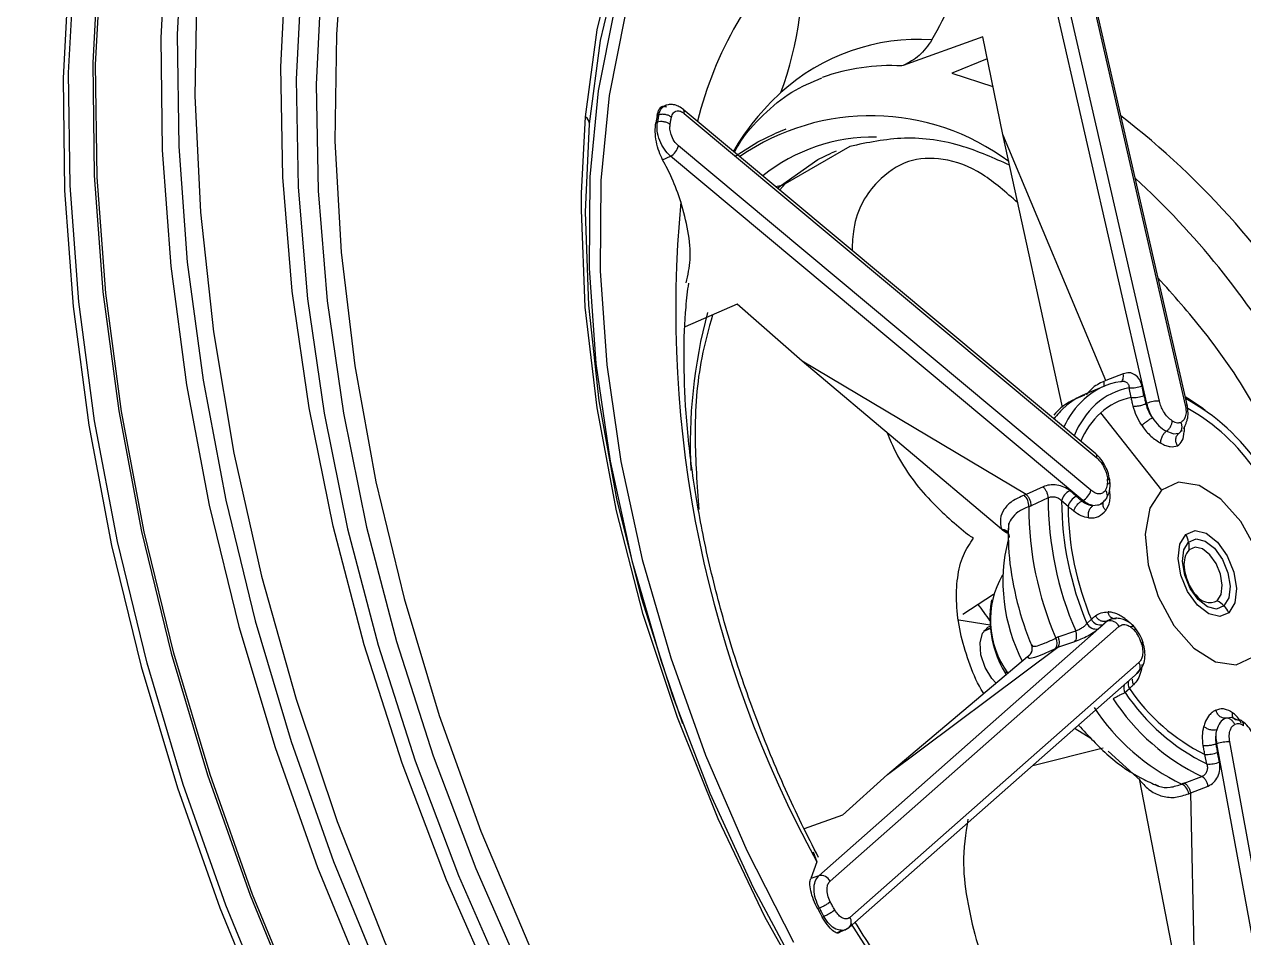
# Model space of a CAD drawing. Extents: x 0 to 84, y -21 to 126.
# Drawn here: x 15.641 to 17.156, y 49.336 to 50.47 of the extents above; entities that cross this region are included whole.
import ezdxf

# ---------------------------------------------------------------- set-up
doc = ezdxf.new("R2010")
doc.units = 0
doc.header["$MEASUREMENT"] = 0
doc.layers.add('1', color=4, linetype='Continuous')

# ---------------------------------------------------------------- blocks, each defined once
blk = doc.blocks.new('PRODIGY')
at = {"layer": '1', "color": 3, "linetype": 'Continuous', "lineweight": 25}
for p, q in [((17.0355, 49.9994), (16.8664, 50.7373)), ((17.0512, 50.0022), (16.8821, 50.74)), ((16.9141, 50.7352), (17.0832, 49.9974)), ((17.0858, 49.9961), (16.9167, 50.7339)), ((16.8316, 50.4548), (16.7328, 50.4192)), ((16.8565, 50.3335), (16.8316, 50.4548)), ((16.8373, 50.4273), (16.7947, 50.4101)), ((16.7328, 50.4192), (16.7312, 50.4186)), ((16.7947, 50.4101), (16.7932, 50.4095)), ((16.7932, 50.4095), (16.8443, 50.3931)), ((16.972, 49.9369), (16.4598, 50.3646)), ((16.3333, 50.2604), (16.3382, 50.3553)), ((16.4264, 50.3524), (16.4256, 50.3479)), ((16.4276, 50.3486), (16.4256, 50.3479)), ((16.4272, 50.357), (16.4264, 50.3524)), ((16.4272, 50.357), (16.4292, 50.3577)), ((16.461, 50.3594), (16.9732, 49.9317)), ((16.5873, 50.3401), (16.5729, 50.3342)), ((16.9844, 50.0277), (16.8565, 50.3335)), ((16.9308, 49.9949), (16.8565, 50.3335)), ((16.966, 49.8915), (16.4538, 50.3192)), ((16.6665, 50.3186), (16.5861, 50.2722)), ((16.4341, 50.302), (16.4438, 50.3064)), ((16.956, 49.8787), (16.4438, 50.3064)), ((16.6496, 50.3126), (16.6436, 50.3101)), ((16.5769, 50.2668), (16.5803, 50.2698)), ((16.5861, 50.2722), (16.5797, 50.2645)), ((16.5803, 50.2698), (16.5861, 50.2722)), ((16.5268, 50.1225), (16.4622, 50.0944)), ((16.6076, 50.0517), (16.5268, 50.1225)), ((16.8857, 49.8861), (16.6076, 50.0517)), ((16.8548, 49.843), (16.6076, 50.0517)), ((17.0061, 50.0362), (16.9844, 50.0277)), ((16.9829, 50.0209), (16.9587, 50.0109)), ((16.9844, 50.0277), (16.982, 50.0268)), ((17.005, 50.0276), (17.0076, 50.0268)), ((17.0161, 50.0067), (17.0137, 50.0186)), ((17.0319, 50.0091), (17.0295, 50.021)), ((16.9781, 49.9876), (17.0536, 49.8915)), ((17.0342, 49.9989), (17.0355, 49.9994)), ((17.0858, 49.9959), (17.0858, 49.9961)), ((17.0817, 49.9701), (17.0819, 49.9645)), ((17.0683, 49.9615), (17.0596, 49.9647)), ((17.0683, 49.9615), (17.0755, 49.9623)), ((17.0755, 49.9624), (17.0791, 49.9659)), ((17.0791, 49.9659), (17.0791, 49.965)), ((16.9066, 49.8958), (16.8857, 49.8861)), ((16.8857, 49.8861), (16.8832, 49.8853)), ((16.9131, 49.8822), (16.8918, 49.8722)), ((16.9478, 49.884), (16.9398, 49.891)), ((16.9548, 49.8781), (16.956, 49.8787)), ((16.9376, 49.8714), (16.9296, 49.8784)), ((16.9686, 49.8724), (16.9743, 49.8733)), ((16.9814, 49.8761), (16.9781, 49.8742)), ((16.8566, 49.8415), (16.8548, 49.843)), ((16.8616, 49.8381), (16.8566, 49.8415)), ((16.8625, 49.8376), (16.8636, 49.8374)), ((16.845, 49.7621), (16.8259, 49.7497)), ((16.8259, 49.7497), (16.8069, 49.7371)), ((16.8427, 49.7555), (16.8414, 49.7472)), ((16.6279, 49.4126), (16.9868, 49.7292)), ((16.8408, 49.7241), (16.802, 49.73)), ((16.8408, 49.7241), (16.802, 49.73)), ((16.9665, 49.7311), (16.961, 49.7261)), ((16.9906, 49.7315), (16.9855, 49.7287)), ((16.9855, 49.7287), (16.9868, 49.7292)), ((16.9906, 49.7315), (16.9915, 49.7318)), ((16.992, 49.7319), (16.9932, 49.7323)), ((16.642, 49.4058), (17.0008, 49.7224)), ((16.8412, 49.7198), (16.8325, 49.7162)), ((16.8333, 49.7173), (16.8411, 49.7205)), ((16.9253, 49.7093), (16.9471, 49.7167)), ((16.9752, 49.7194), (16.9807, 49.7244)), ((16.8923, 49.6993), (16.894, 49.6976)), ((16.9248, 49.6964), (16.9462, 49.7037)), ((16.7134, 49.5384), (16.9248, 49.6964)), ((16.7134, 49.5384), (16.8874, 49.6848)), ((16.8874, 49.6848), (16.8886, 49.6858)), ((16.9223, 49.6952), (16.9248, 49.6964)), ((17.0256, 49.6774), (16.6667, 49.3609)), ((17.0263, 49.6684), (17.0228, 49.6639)), ((16.6657, 49.3484), (17.0246, 49.665)), ((16.8622, 49.6647), (16.859, 49.6655)), ((16.8608, 49.6624), (16.859, 49.6655)), ((16.8622, 49.6647), (16.8648, 49.6658)), ((17.0083, 49.6403), (17.0138, 49.6453)), ((17.133, 49.6085), (17.1408, 49.6095)), ((17.1408, 49.6095), (17.1489, 49.6061)), ((17.1532, 49.6053), (17.1512, 49.6061)), ((17.1213, 49.5761), (17.1226, 49.5766)), ((17.2602, 48.8258), (17.1226, 49.5766)), ((17.276, 48.828), (17.1384, 49.5788)), ((16.8938, 49.5496), (16.9812, 49.5714)), ((17.0276, 49.5309), (16.9875, 49.5672)), ((17.1099, 49.5514), (17.1075, 49.5634)), ((17.1257, 49.5539), (17.1233, 49.5658)), ((16.6576, 49.4877), (16.7134, 49.5384)), ((17.0269, 49.5309), (17.0263, 49.5336)), ((17.0977, 49.163), (17.0269, 49.5309)), ((17.0817, 49.5277), (17.1039, 49.5361)), ((17.0876, 49.5146), (17.0899, 49.5158)), ((17.0899, 49.5158), (17.1116, 49.5241)), ((17.0977, 49.163), (17.0899, 49.5158)), ((16.6576, 49.4877), (16.6097, 49.4711)), ((16.621, 49.4423), (16.6257, 49.4301)), ((16.6257, 49.4301), (16.6181, 49.4092)), ((16.6279, 49.4126), (16.6181, 49.4092)), ((16.6268, 49.3714), (16.6288, 49.3722)), ((16.6268, 49.3714), (16.6296, 49.3663)), ((16.6296, 49.3663), (16.6324, 49.3612)), ((16.6344, 49.3621), (16.6324, 49.3612)), ((16.6503, 49.3418), (16.6561, 49.3446)), ((16.6547, 49.3428), (16.6639, 49.3473))]:
    blk.add_line(p, q, dxfattribs=at)
at = {"layer": '1', "color": 3, "linetype": 'Continuous', "lineweight": 25, "flags": 128}
for points in [[(15.8384, 50.5914), (15.8313, 50.4577), (15.8331, 50.3185), (15.8438, 50.175), (15.8633, 50.0282), (15.8915, 49.8792), (15.9281, 49.7291), (15.9728, 49.5792), (16.0254, 49.4305), (16.0854, 49.2842), (16.1524, 49.1414), (16.2259, 49.0032), (16.3052, 48.8706), (16.3899, 48.7446), (16.4791, 48.6263), (16.5724, 48.5164), (16.6689, 48.4159), (16.768, 48.3254)], [(15.8558, 50.5206), (15.8533, 50.3813), (15.8602, 50.2369), (15.8764, 50.0885), (15.9017, 49.9374), (15.9359, 49.7848), (15.9788, 49.6319), (16.0301, 49.4799), (16.0892, 49.3301), (16.1558, 49.1836), (16.2292, 49.0417), (16.309, 48.9055), (16.3944, 48.776), (16.4848, 48.6544), (16.5795, 48.5415), (16.6776, 48.4384), (16.7784, 48.3458)], [(15.7336, 50.557), (15.7264, 50.4224), (15.7282, 50.2823), (15.739, 50.1378), (15.7586, 49.99), (15.787, 49.8401), (15.8238, 49.6891), (15.8689, 49.5382), (15.9218, 49.3885), (15.9822, 49.2412), (16.0496, 49.0975), (16.1236, 48.9583), (16.2034, 48.8249), (16.2886, 48.6981), (16.3785, 48.5789), (16.4724, 48.4684), (16.5695, 48.3672)], [(16.5705, 48.3712), (16.4737, 48.4721), (16.3801, 48.5823), (16.2905, 48.7011), (16.2055, 48.8275), (16.1259, 48.9606), (16.0522, 49.0993), (15.985, 49.2426), (15.9248, 49.3894), (15.872, 49.5386), (15.827, 49.6891), (15.7903, 49.8397), (15.7621, 49.9892), (15.7425, 50.1365), (15.7318, 50.2806), (15.7299, 50.4202), (15.7371, 50.5544)], [(16.9233, 48.3714), (16.8242, 48.45), (16.727, 48.5398), (16.6325, 48.64), (16.5416, 48.7498), (16.455, 48.8683), (16.3734, 48.9943), (16.2976, 49.1269), (16.2281, 49.2649), (16.1656, 49.4071), (16.1106, 49.5524), (16.0636, 49.6994), (16.025, 49.847), (15.9951, 49.9939), (15.9742, 50.1387), (15.9624, 50.2804), (15.9599, 50.4176), (15.9666, 50.5492)], [(15.8179, 50.5876), (15.8107, 50.4534), (15.8126, 50.3138), (15.8233, 50.1698), (15.8429, 50.0224), (15.8711, 49.8729), (15.9078, 49.7223), (15.9528, 49.5719), (16.0055, 49.4227), (16.0658, 49.2759), (16.133, 49.1325), (16.2067, 48.9938), (16.2863, 48.8607), (16.3713, 48.7343), (16.4609, 48.6155), (16.5545, 48.5053), (16.6513, 48.4044), (16.7507, 48.3136)], [(15.935, 51.1937), (15.9192, 51.1746), (15.8619, 51.0926), (15.8123, 51), (15.7706, 50.8973), (15.7373, 50.7854), (15.7126, 50.6652), (15.6966, 50.5375), (15.6894, 50.4034), (15.6913, 50.2637), (15.702, 50.1197), (15.7216, 49.9724), (15.7498, 49.8229), (15.7865, 49.6724), (15.8315, 49.5219), (15.8842, 49.3728), (15.9444, 49.226), (16.0117, 49.0827), (16.0853, 48.944), (16.165, 48.8109), (16.2499, 48.6845), (16.3395, 48.5658), (16.433, 48.4555), (16.5299, 48.3546)], [(16.1221, 51.0109), (16.1004, 50.9703), (16.0589, 50.8738), (16.0258, 50.7677), (16.0013, 50.6531), (15.9857, 50.5309), (15.9791, 50.4021), (15.9816, 50.2678), (15.9931, 50.1291), (16.0136, 49.9873), (16.0429, 49.8436), (16.0807, 49.6992), (16.1267, 49.5553), (16.1805, 49.4131), (16.2416, 49.2739), (16.3096, 49.1388), (16.3839, 49.009), (16.4637, 48.8857), (16.5485, 48.7698), (16.6375, 48.6623), (16.73, 48.5642), (16.8251, 48.4763), (16.922, 48.3994)], [(16.3382, 50.3553), (16.3529, 50.4635), (16.3772, 50.5633), (16.4108, 50.6534), (16.4532, 50.7326), (16.504, 50.7999), (16.5624, 50.8545), (16.6277, 50.8957), (16.6991, 50.923), (16.7758, 50.936), (16.8567, 50.9347), (16.9408, 50.9189), (17.0271, 50.8889), (17.1145, 50.8451), (17.2019, 50.788)], [(16.3431, 50.3468), (16.3571, 50.4503), (16.3798, 50.5459), (16.4111, 50.6327), (16.4506, 50.7095), (16.4978, 50.7756), (16.5521, 50.83), (16.613, 50.8723), (16.6424, 50.8872)], [(16.6891, 50.8697), (16.6655, 50.8621), (16.5991, 50.8304), (16.5389, 50.7854), (16.4856, 50.7278), (16.44, 50.6583), (16.4026, 50.5778), (16.3739, 50.4873), (16.3542, 50.3878), (16.3438, 50.2807), (16.3429, 50.1674), (16.3513, 50.0491), (16.3691, 49.9275), (16.396, 49.8041), (16.4317, 49.6804), (16.4589, 49.6017)], [(16.0366, 50.7007), (16.0255, 50.6428), (16.0102, 50.5224), (16.0037, 50.3956), (16.0062, 50.2634), (16.0175, 50.1269), (16.0377, 49.9872), (16.0665, 49.8457), (16.1037, 49.7035), (16.149, 49.5618), (16.202, 49.4218), (16.2622, 49.2847), (16.3291, 49.1517), (16.4022, 49.024), (16.4809, 48.9025), (16.5643, 48.7884), (16.652, 48.6826), (16.743, 48.586), (16.8367, 48.4994), (16.9321, 48.4237)], [(16.7406, 48.1836), (16.6392, 48.2638), (16.5395, 48.3548), (16.4423, 48.456), (16.3484, 48.5666), (16.2586, 48.6857), (16.1734, 48.8125), (16.0935, 48.946), (16.0196, 49.0851), (15.9522, 49.2289), (15.8917, 49.3761), (15.8388, 49.5258), (15.7938, 49.6767), (15.7569, 49.8277), (15.7286, 49.9777), (15.7089, 50.1255), (15.6982, 50.2699), (15.6964, 50.41), (15.7035, 50.5446), (15.7196, 50.6727), (15.7208, 50.6803)], [(16.4363, 50.6179), (16.4154, 50.5695), (16.387, 50.48), (16.3676, 50.3819), (16.3573, 50.2761), (16.3564, 50.1642), (16.3647, 50.0475), (16.3823, 49.9274), (16.4088, 49.8055), (16.4441, 49.6833), (16.4875, 49.5624), (16.5385, 49.4442), (16.5966, 49.3303)], [(16.0326, 50.5123), (16.029, 50.4576), (16.0272, 50.325), (16.0348, 50.1874), (16.0517, 50.0459), (16.0779, 49.902), (16.1129, 49.7569), (16.1566, 49.6118), (16.2085, 49.4682), (16.2681, 49.3273), (16.335, 49.1905), (16.4084, 49.0588), (16.4878, 48.9336), (16.5725, 48.816), (16.6615, 48.707), (16.7229, 48.6397)], [(17.5369, 48.6726), (17.4674, 48.6569), (17.3915, 48.6537), (17.3122, 48.6638), (17.2305, 48.687), (17.1475, 48.7232), (17.064, 48.7718), (16.981, 48.8324), (16.8995, 48.9042), (16.8205, 48.9863), (16.7449, 49.0778), (16.6735, 49.1776), (16.6073, 49.2846), (16.5469, 49.3975), (16.4932, 49.5149), (16.4467, 49.6356), (16.4079, 49.758), (16.3774, 49.8808), (16.3554, 50.0025), (16.3423, 50.1216), (16.3382, 50.2369), (16.3431, 50.3468)], [(16.5241, 50.3067), (16.5523, 50.3244), (16.5729, 50.3342)], [(16.5803, 50.2698), (16.6267, 50.3022), (16.6436, 50.3101)], [(17.0113, 48.8012), (16.9392, 48.8602), (16.8552, 48.9416), (16.7743, 49.0336), (16.6978, 49.1351), (16.6264, 49.2448), (16.5612, 49.3614), (16.503, 49.4833), (16.4524, 49.6091), (16.4101, 49.7372), (16.3767, 49.8659), (16.3526, 49.9937), (16.338, 50.1189), (16.3332, 50.2399), (16.3333, 50.2604)], [(16.5803, 50.2698), (16.5764, 50.2688), (16.5748, 50.2685)], [(17.1677, 49.6846), (17.1822, 49.7069), (17.1879, 49.7391), (17.1844, 49.7772), (17.172, 49.8165), (17.1522, 49.8525), (17.1273, 49.8806), (17.1005, 49.8976), (17.0749, 49.9014), (17.0536, 49.8915)], [(17.0536, 49.8915), (17.0392, 49.8692), (17.0334, 49.837), (17.037, 49.7989), (17.0494, 49.7596), (17.0692, 49.7236), (17.094, 49.6955), (17.1208, 49.6785), (17.1465, 49.6747), (17.1677, 49.6846)], [(17.1375, 49.7394), (17.1261, 49.7346), (17.1123, 49.7379), (17.0983, 49.7489), (17.0861, 49.7659), (17.0777, 49.7862), (17.0743, 49.8068), (17.0765, 49.8245), (17.0838, 49.8367)], [(17.0838, 49.8367), (17.0953, 49.8415), (17.1091, 49.8382), (17.1231, 49.8272), (17.1352, 49.8102), (17.1436, 49.7899), (17.147, 49.7693), (17.1449, 49.7516), (17.1375, 49.7394)], [(17.1312, 49.7478), (17.1219, 49.7439), (17.1107, 49.7466), (17.0992, 49.7556), (17.0893, 49.7694), (17.0825, 49.786), (17.0797, 49.8028), (17.0814, 49.8173), (17.0874, 49.8272)], [(17.0874, 49.8272), (17.0968, 49.8311), (17.108, 49.8284), (17.1195, 49.8194), (17.1294, 49.8056), (17.1362, 49.789), (17.139, 49.7722), (17.1372, 49.7577), (17.1312, 49.7478)], [(17.123, 49.7541), (17.1278, 49.7621), (17.1292, 49.7737), (17.1269, 49.7871), (17.1215, 49.8004), (17.1135, 49.8114), (17.1044, 49.8186), (17.0954, 49.8208), (17.0879, 49.8176)], [(16.8482, 49.6518), (16.843, 49.6576), (16.8347, 49.6714), (16.8295, 49.687), (16.8284, 49.702), (16.8313, 49.7141), (16.838, 49.7215), (16.8409, 49.7227)], [(16.9659, 49.5833), (16.9463, 49.595), (16.9457, 49.5954)], [(17.2108, 48.8824), (17.1396, 48.9036), (17.0671, 48.9371), (16.9944, 48.9826), (16.9226, 49.0394), (16.8526, 49.1066), (16.7856, 49.1833), (16.7224, 49.2684), (16.6683, 49.3533)], [(16.6639, 49.3473), (16.6655, 49.3482), (16.6657, 49.3484)]]:
    blk.add_lwpolyline(points, dxfattribs=at)
at = {"layer": '1', "color": 3, "linetype": 'Continuous', "lineweight": 25}
for centre, radius, start, end in [((16.9389, 50.2347), 0.4757, 134.3713, 165.9799), ((16.1752, 50.5361), 0.4328, 339.6374, 5.1066), ((16.7514, 50.1981), 0.2534, 86.119, 132.2857), ((16.7175, 50.1636), 0.2554, 86.9262, 109.4671), ((16.7973, 50.1502), 0.3197, 132.5962, 149.4594), ((16.4559, 50.3609), 0.0053, 343.4432, 44.3502), ((16.3337, 50.347), 0.00942, 359.1265, 61.7795), ((16.6927, 50.0705), 0.2862, 53.2684, 124.6429), ((16.3956, 49.5659), 0.9971, 29.9941, 52.4667), ((16.4347, 50.3238), 0.0196, 297.516, 346.4523), ((16.6961, 50.1097), 0.2206, 89.1072, 128.5954), ((16.3204, 49.5177), 1.0347, 30.561, 47.3879), ((17.879, 50.1156), 1.4286, 174.6067, 208.6767), ((17.1098, 49.9477), 0.6415, 165.1236, 182.832), ((17.0155, 49.9416), 0.0857, 98.4606, 132.4867), ((17.0275, 49.938), 0.0818, 99.7501, 132.4884), ((16.9691, 50.0237), 0.0133, 345.8494, 13.5155), ((17.0162, 50.0547), 0.0361, 265.9463, 291.5109), ((17.0376, 49.9194), 0.117, 133.0945, 154.2735), ((16.992, 49.9306), 0.0869, 112.5049, 132.367), ((17.0307, 49.9302), 0.0778, 100.8114, 132.48), ((17.0187, 50.0428), 0.0362, 265.9543, 291.5112), ((17.049, 49.968), 0.0343, 86.3211, 113.2786), ((16.9725, 49.8164), 0.2207, 52.1331, 59.9236), ((16.9558, 49.7724), 0.2658, 33.9169, 61.2628), ((17.0024, 49.9189), 0.1026, 132.251, 143.3168), ((17.05, 49.9155), 0.1136, 133.1737, 157.3213), ((17.0513, 49.9095), 0.107, 133.1045, 156.3084), ((17.0835, 49.9949), 0.00257, 27.6105, 96.2282), ((16.9617, 49.7724), 0.2535, 34.4204, 60.5552), ((16.9681, 49.9332), 0.00532, 343.4666, 43.6523), ((16.8707, 49.8721), 0.0182, 357.1201, 46.6436), ((17.3241, 49.8806), 0.4111, 179.7856, 203.4983), ((16.9482, 49.8738), 0.0191, 115.9524, 166.1664), ((16.9562, 49.8669), 0.0191, 115.9558, 166.163), ((16.9469, 49.8961), 0.0196, 297.531, 346.4373), ((17.3002, 49.8708), 0.4114, 179.9527, 203.3293), ((17.323, 49.8801), 0.3934, 180.2427, 203.0409), ((17.3122, 49.8754), 0.3746, 180.615, 202.669), ((17.0532, 49.8197), 0.035, 12.3649, 29.0702), ((17.0708, 49.778), 0.2141, 165.9221, 207.4572), ((17.0588, 49.8209), 0.0293, 353.6446, 12.4503), ((17.1101, 49.7998), 0.0285, 141.1634, 186.4647), ((17.1432, 49.8014), 0.0616, 184.5384, 220.1856), ((16.9549, 49.7304), 0.1136, 150.4521, 215.3195), ((17.1138, 49.7729), 0.0208, 212.3878, 296.1508), ((16.641, 49.6016), 0.2369, 32.6751, 38.7127), ((16.9737, 49.7329), 0.1331, 173.8229, 210.4374), ((17.1042, 49.7213), 0.0378, 44.4905, 60.359), ((17.1037, 49.7206), 0.0386, 28.9682, 44.5899), ((16.9778, 49.7366), 0.0125, 206.1404, 283.4862), ((16.9895, 49.7169), 0.0126, 25.8188, 102.5628), ((16.9723, 49.7316), 0.0125, 206.129, 283.4975), ((16.9129, 49.7016), 0.0114, 325.4836, 33.2913), ((17.0175, 49.6719), 0.00983, 315.6604, 34.5111), ((17.0235, 49.651), 0.0113, 161.0426, 210.7424), ((17.0178, 49.646), 0.0111, 159.8071, 211.1), ((17.2234, 49.7837), 0.2584, 213.6907, 243.9635), ((17.2173, 49.7835), 0.246, 214.1855, 243.4693), ((17.1959, 49.7701), 0.2703, 213.3056, 244.3486), ((17.2199, 49.7801), 0.2702, 213.0852, 244.5685), ((17.1487, 49.59), 0.0113, 52.0265, 110.9252), ((17.1356, 49.5404), 0.0385, 85.7751, 109.7749), ((17.1099, 49.5997), 0.0364, 266.1474, 291.5417), ((17.1124, 49.5878), 0.0364, 266.1545, 291.5347), ((17.0716, 49.5121), 0.0161, 9.0484, 63.1785), ((16.6307, 49.4003), 0.0126, 25.821, 102.553), ((16.6582, 49.3553), 0.0102, 317.1725, 32.999)]:
    blk.add_arc(centre, radius, start, end, dxfattribs=at)
for points, knots in [([(14.2151, 51.1644), (14.2309, 51.1362), (14.2623, 51.08), (14.3095, 50.9963), (14.3565, 50.9133), (14.4033, 50.8312), (14.4499, 50.7498), (14.4963, 50.6693), (14.5426, 50.5895), (14.5887, 50.5106), (14.6911, 50.3362), (14.8485, 50.0729), (15.0664, 49.7199), (15.2841, 49.3801), (15.506, 49.0478), (15.6932, 48.7813), (15.846, 48.5739), (16.0031, 48.3681), (16.1976, 48.1287), (16.3996, 47.9063), (16.5594, 47.7496), (16.723, 47.6041), (16.8893, 47.4813), (17.0562, 47.3894), (17.1824, 47.3368), (17.3081, 47.3024), (17.4344, 47.2872), (17.5598, 47.2921), (17.6528, 47.3107), (17.7157, 47.3296), (17.7495, 47.3412), (17.7834, 47.3543), (17.8173, 47.3689), (17.8514, 47.385), (17.8856, 47.4025), (17.9081, 47.4152), (17.9195, 47.4217)], [0, 0, 0, 0, 0.014831, 0.029549, 0.044156, 0.05865, 0.073033, 0.087305, 0.101466, 0.115516, 0.129456, 0.194814, 0.257404, 0.322212, 0.383365, 0.4454, 0.476874, 0.506926, 0.570557, 0.628077, 0.658458, 0.687338, 0.745641, 0.775126, 0.804109, 0.834466, 0.865204, 0.897264, 0.930787, 0.940167, 0.949709, 0.959418, 0.969297, 0.979351, 0.989584, 1, 1, 1, 1]), ([(18.1622, 47.0434), (18.1552, 47.0393), (18.1413, 47.0311), (18.1203, 47.0194), (18.0992, 47.0081), (18.0782, 46.9973), (18.0572, 46.987), (18.0362, 46.9772), (18.0153, 46.9678), (17.9943, 46.9589), (17.9733, 46.9505), (17.9524, 46.9425), (17.9314, 46.935), (17.9105, 46.928), (17.8476, 46.9084), (17.7417, 46.8847), (17.6177, 46.8769), (17.5234, 46.8818), (17.4491, 46.8903), (17.3635, 46.907), (17.2457, 46.9412), (17.1072, 46.9982), (16.9004, 47.1122), (16.7009, 47.2613), (16.5094, 47.4342), (16.3729, 47.5702), (16.2381, 47.7155), (16.0656, 47.9141), (15.8444, 48.1905), (15.5813, 48.5485), (15.338, 48.903), (15.1217, 49.2332), (14.9192, 49.5534), (14.7094, 49.8964), (14.5288, 50.2012), (14.386, 50.4474), (14.2916, 50.6123), (14.2095, 50.7574), (14.1391, 50.8829), (14.0921, 50.9675), (14.0684, 51.0101)], [0, 0, 0, 0, 0.005747, 0.011446, 0.017096, 0.022698, 0.028254, 0.033763, 0.039227, 0.044646, 0.05002, 0.055351, 0.06064, 0.065886, 0.071092, 0.107545, 0.142594, 0.156837, 0.170971, 0.191941, 0.212854, 0.246933, 0.280209, 0.34427, 0.374501, 0.406003, 0.435501, 0.46627, 0.525677, 0.592989, 0.660126, 0.71063, 0.761337, 0.820755, 0.880239, 0.910098, 0.939947, 0.959679, 0.979697, 1, 1, 1, 1]), ([(16.7686, 50.4509), (16.7857, 50.4826), (16.8199, 50.5461), (16.8372, 50.6178), (16.8459, 50.6536)], [0, 0, 0, 0, 0.500487, 1, 1, 1, 1]), ([(16.7686, 50.4509), (16.7636, 50.4439), (16.7537, 50.4299), (16.7398, 50.4228), (16.7328, 50.4192)], [0, 0, 0, 0, 0.4994129, 1, 1, 1, 1]), ([(16.5233, 50.3115), (16.5248, 50.3142), (16.5353, 50.3332), (16.5592, 50.3588), (16.5933, 50.3879), (16.6192, 50.3985), (16.6318, 50.4037)], [0, 0, 0, 0, 0.051936, 0.36618, 0.690129, 1, 1, 1, 1]), ([(16.4272, 50.357), (16.428, 50.3598), (16.4296, 50.3656), (16.434, 50.3695), (16.4373, 50.3682), (16.4388, 50.3676)], [0, 0, 0, 0, 0.345188, 0.696825, 1, 1, 1, 1]), ([(16.4292, 50.3577), (16.4301, 50.3607), (16.4318, 50.3666), (16.4361, 50.3687), (16.4381, 50.3698)], [0, 0, 0, 0, 0.512027, 1, 1, 1, 1]), ([(16.4599, 50.3645), (16.4582, 50.3657), (16.4548, 50.3683), (16.4491, 50.3703), (16.4434, 50.371), (16.4399, 50.3702), (16.4381, 50.3697)], [0, 0, 0, 0, 0.245689, 0.494782, 0.746799, 1, 1, 1, 1]), ([(16.4438, 50.3064), (16.4411, 50.3091), (16.4359, 50.3144), (16.4301, 50.3259), (16.4268, 50.3381), (16.4273, 50.3451), (16.4276, 50.3486)], [0, 0, 0, 0, 0.250257, 0.500055, 0.749808, 1, 1, 1, 1]), ([(16.4284, 50.3532), (16.4283, 50.3523), (16.428, 50.3508), (16.4277, 50.3493), (16.4276, 50.3486)], [0, 0, 0, 0, 0.56011, 1, 1, 1, 1]), ([(16.4434, 50.3458), (16.4424, 50.3466), (16.4402, 50.348), (16.4359, 50.3493), (16.4313, 50.3496), (16.4288, 50.3489), (16.4276, 50.3486)], [0, 0, 0, 0, 0.241047, 0.500049, 0.758859, 1, 1, 1, 1]), ([(16.4292, 50.3577), (16.4291, 50.3568), (16.4288, 50.3553), (16.4285, 50.3538), (16.4284, 50.3532)], [0, 0, 0, 0, 0.56007, 1, 1, 1, 1]), ([(16.445, 50.3548), (16.444, 50.3556), (16.4419, 50.3571), (16.4375, 50.3583), (16.433, 50.3587), (16.4305, 50.358), (16.4292, 50.3577)], [0, 0, 0, 0, 0.2411357, 0.5000681, 0.7590003, 1, 1, 1, 1]), ([(16.4434, 50.3458), (16.4437, 50.3475), (16.4442, 50.3505), (16.4448, 50.3535), (16.445, 50.3548)], [0, 0, 0, 0, 0.559946, 1, 1, 1, 1]), ([(16.445, 50.3548), (16.4457, 50.3569), (16.447, 50.361), (16.4515, 50.3632), (16.4564, 50.3627), (16.4595, 50.3605), (16.461, 50.3594)], [0, 0, 0, 0, 0.278687, 0.557987, 0.778941, 1, 1, 1, 1]), ([(16.4341, 50.302), (16.4326, 50.3052), (16.4295, 50.3116), (16.4261, 50.3243), (16.4245, 50.3372), (16.4252, 50.3443), (16.4256, 50.3479)], [0, 0, 0, 0, 0.261451, 0.513448, 0.758609, 1, 1, 1, 1]), ([(16.4538, 50.3192), (16.4519, 50.3211), (16.4482, 50.3249), (16.4446, 50.3327), (16.4429, 50.34), (16.4432, 50.3439), (16.4434, 50.3458)], [0, 0, 0, 0, 0.2783947, 0.5576953, 0.7787577, 1, 1, 1, 1]), ([(16.8649, 50.2954), (16.8457, 50.3039), (16.801, 50.3237), (16.7331, 50.3327), (16.6887, 50.3233), (16.6665, 50.3186)], [0, 0, 0, 0, 0.272505, 0.636247, 1, 1, 1, 1]), ([(16.8751, 50.2486), (16.8607, 50.2615), (16.8299, 50.2887), (16.7824, 50.3057), (16.7366, 50.3032), (16.6971, 50.2753), (16.6715, 50.2355), (16.6697, 50.1986), (16.6693, 50.1896)], [0, 0, 0, 0, 0.1598079, 0.3385988, 0.5105221, 0.6977575, 0.9262168, 1, 1, 1, 1]), ([(16.4567, 50.2499), (16.4533, 50.2597), (16.4472, 50.2773), (16.4381, 50.2944), (16.4341, 50.302)], [0, 0, 0, 0, 0.56017, 1, 1, 1, 1]), ([(16.4635, 50.1492), (16.4655, 50.1587), (16.4724, 50.1916), (16.4633, 50.2257), (16.4567, 50.2499)], [0, 0, 0, 0, 0.289443, 1, 1, 1, 1]), ([(17.1868, 49.9619), (17.1814, 49.9726), (17.1579, 50.0183), (17.1116, 50.0854), (17.0685, 50.1337), (17.0493, 50.1554)], [0, 0, 0, 0, 0.143402, 0.616793, 1, 1, 1, 1]), ([(16.6278, 49.4353), (16.6207, 49.4492), (16.5994, 49.4907), (16.5674, 49.5626), (16.5341, 49.6506), (16.5066, 49.7391), (16.4855, 49.8261), (16.4708, 49.9096), (16.4624, 49.9877), (16.4599, 50.0582), (16.4619, 50.112), (16.4653, 50.1391), (16.4665, 50.1488)], [0, 0, 0, 0, 0.057126, 0.169792, 0.282701, 0.39543, 0.507449, 0.618334, 0.727696, 0.835218, 0.940716, 1, 1, 1, 1]), ([(16.4961, 50.1092), (16.4912, 50.0919), (16.4783, 50.0461), (16.472, 49.9641), (16.4769, 49.8977), (16.4791, 49.8674)], [0, 0, 0, 0, 0.248667, 0.657342, 1, 1, 1, 1]), ([(17.0029, 50.0264), (17.0035, 50.0266), (17.0049, 50.0271), (17.006, 50.0294), (17.0066, 50.0325), (17.0062, 50.035), (17.0061, 50.0362)], [0, 0, 0, 0, 0.249201, 0.500025, 0.750782, 1, 1, 1, 1]), ([(17.0295, 50.021), (17.0286, 50.0239), (17.0268, 50.0296), (17.0209, 50.0354), (17.0136, 50.0382), (17.0086, 50.0369), (17.0061, 50.0362)], [0, 0, 0, 0, 0.254055, 0.50383, 0.751595, 1, 1, 1, 1]), ([(16.982, 50.0268), (16.9766, 50.0242), (16.9686, 50.0202), (16.9622, 50.0126), (16.9601, 50.0101)], [0, 0, 0, 0, 0.667958, 1, 1, 1, 1]), ([(17.0029, 50.0264), (17.0035, 50.0266), (17.0047, 50.027), (17.0065, 50.027), (17.0083, 50.0267), (17.0099, 50.0259), (17.0114, 50.0246), (17.013, 50.0224), (17.0134, 50.0201), (17.0137, 50.0186)], [0, 0, 0, 0, 0.115728, 0.233036, 0.352538, 0.474852, 0.600432, 0.729833, 1, 1, 1, 1]), ([(16.9582, 50.0097), (16.9477, 50.0054), (16.9333, 49.9994), (16.9228, 49.988), (16.92, 49.9849)], [0, 0, 0, 0, 0.726099, 1, 1, 1, 1]), ([(17.0185, 49.9961), (17.018, 49.9981), (17.0172, 50.0016), (17.0164, 50.0051), (17.0161, 50.0067)], [0, 0, 0, 0, 0.560005, 1, 1, 1, 1]), ([(17.0319, 50.0091), (17.0323, 50.0072), (17.033, 50.0038), (17.0338, 50.0004), (17.0342, 49.9989)], [0, 0, 0, 0, 0.559972, 1, 1, 1, 1]), ([(17.067, 49.9777), (17.065, 49.9792), (17.0612, 49.9821), (17.0564, 49.9887), (17.053, 49.9956), (17.0518, 50), (17.0512, 50.0022)], [0, 0, 0, 0, 0.279926, 0.561451, 0.781429, 1, 1, 1, 1]), ([(17.0185, 49.9961), (17.0195, 49.996), (17.0216, 49.9959), (17.0259, 49.9964), (17.0304, 49.9975), (17.033, 49.9985), (17.0342, 49.9989)], [0, 0, 0, 0, 0.240894, 0.499927, 0.759126, 1, 1, 1, 1]), ([(17.0291, 49.9723), (17.0268, 49.9761), (17.0222, 49.9837), (17.0197, 49.992), (17.0185, 49.9961)], [0, 0, 0, 0, 0.499754, 1, 1, 1, 1]), ([(17.0342, 49.9989), (17.0351, 49.9959), (17.037, 49.9898), (17.0405, 49.9843), (17.0423, 49.9816)], [0, 0, 0, 0, 0.49753, 1, 1, 1, 1]), ([(17.0423, 49.9816), (17.0408, 49.9845), (17.0379, 49.9902), (17.0363, 49.9964), (17.0355, 49.9994)], [0, 0, 0, 0, 0.500205, 1, 1, 1, 1]), ([(17.0832, 49.9974), (17.0837, 49.9947), (17.0846, 49.9892), (17.0835, 49.9828), (17.0812, 49.9783), (17.079, 49.9768), (17.0779, 49.9761)], [0, 0, 0, 0, 0.279482, 0.55896, 0.778249, 1, 1, 1, 1]), ([(17.0845, 49.9756), (17.0849, 49.9768), (17.0863, 49.9804), (17.087, 49.9875), (17.0862, 49.9931), (17.0858, 49.9959)], [0, 0, 0, 0, 0.205443, 0.60786, 1, 1, 1, 1]), ([(17.0291, 49.9723), (17.0291, 49.9723), (17.0292, 49.9724), (17.0292, 49.9724), (17.0293, 49.9724)], [0, 0, 0, 0, 0.558117, 1, 1, 1, 1]), ([(17.0291, 49.9723), (17.0295, 49.9717), (17.0328, 49.9667), (17.0407, 49.9577), (17.0487, 49.9525), (17.0529, 49.9498)], [0, 0, 0, 0, 0.062276, 0.507289, 1, 1, 1, 1]), ([(17.0293, 49.9724), (17.03, 49.9731), (17.0316, 49.9743), (17.0351, 49.9769), (17.0389, 49.9795), (17.0412, 49.9809), (17.0423, 49.9816)], [0, 0, 0, 0, 0.242147, 0.501899, 0.760561, 1, 1, 1, 1]), ([(17.0423, 49.9816), (17.0449, 49.978), (17.0501, 49.9709), (17.0564, 49.9668), (17.0596, 49.9647)], [0, 0, 0, 0, 0.497344, 1, 1, 1, 1]), ([(17.0596, 49.9647), (17.0606, 49.9655), (17.0626, 49.967), (17.0649, 49.9704), (17.0666, 49.9742), (17.0668, 49.9766), (17.067, 49.9777)], [0, 0, 0, 0, 0.24998, 0.500006, 0.750063, 1, 1, 1, 1]), ([(17.067, 49.9777), (17.0692, 49.9766), (17.0732, 49.9747), (17.0765, 49.9757), (17.0779, 49.9761)], [0, 0, 0, 0, 0.55932, 1, 1, 1, 1]), ([(17.0755, 49.9623), (17.0763, 49.9631), (17.078, 49.9648), (17.0792, 49.9683), (17.0793, 49.9723), (17.0784, 49.9748), (17.0779, 49.9761)], [0, 0, 0, 0, 0.250003, 0.499981, 0.749987, 1, 1, 1, 1]), ([(17.0808, 49.9683), (17.0816, 49.9694), (17.0833, 49.9714), (17.0841, 49.9743), (17.0845, 49.9756)], [0, 0, 0, 0, 0.539095, 1, 1, 1, 1]), ([(16.7128, 49.9629), (16.7163, 49.9547), (16.73, 49.9226), (16.7657, 49.8762), (16.798, 49.8493), (16.8138, 49.8361)], [0, 0, 0, 0, 0.147942, 0.581092, 1, 1, 1, 1]), ([(17.0529, 49.9498), (17.0529, 49.951), (17.0528, 49.9535), (17.0542, 49.9579), (17.0565, 49.962), (17.0586, 49.9638), (17.0596, 49.9647)], [0, 0, 0, 0, 0.2405, 0.499966, 0.759435, 1, 1, 1, 1]), ([(17.0735, 49.9467), (17.0729, 49.948), (17.0715, 49.9507), (17.0713, 49.9554), (17.0726, 49.9596), (17.0746, 49.9615), (17.0755, 49.9623)], [0, 0, 0, 0, 0.24061, 0.500048, 0.75952, 1, 1, 1, 1]), ([(17.0735, 49.9467), (17.0758, 49.9485), (17.0804, 49.952), (17.0814, 49.9603), (17.0819, 49.9645)], [0, 0, 0, 0, 0.4953858, 1, 1, 1, 1]), ([(17.0529, 49.9498), (17.055, 49.9488), (17.059, 49.9468), (17.0664, 49.9449), (17.0707, 49.946), (17.0735, 49.9467)], [0, 0, 0, 0, 0.252047, 0.501739, 1, 1, 1, 1]), ([(16.9897, 49.9021), (16.9892, 49.9054), (16.9881, 49.9118), (16.9841, 49.9216), (16.9787, 49.9304), (16.9742, 49.9347), (16.972, 49.9369)], [0, 0, 0, 0, 0.251095, 0.49913, 0.747494, 1, 1, 1, 1]), ([(16.9732, 49.9317), (16.9751, 49.9299), (16.9789, 49.9262), (16.983, 49.9189), (16.9857, 49.9117), (16.9864, 49.9074), (16.9867, 49.9052)], [0, 0, 0, 0, 0.27957, 0.559893, 0.77945, 1, 1, 1, 1]), ([(16.9398, 49.891), (16.9376, 49.8927), (16.933, 49.8959), (16.9238, 49.8983), (16.9144, 49.8985), (16.9092, 49.8967), (16.9066, 49.8958)], [0, 0, 0, 0, 0.255081, 0.505131, 0.752735, 1, 1, 1, 1]), ([(16.9131, 49.8822), (16.9129, 49.8834), (16.9126, 49.8858), (16.9112, 49.8896), (16.9091, 49.8932), (16.9075, 49.8949), (16.9066, 49.8958)], [0, 0, 0, 0, 0.24917, 0.499994, 0.750792, 1, 1, 1, 1]), ([(16.9842, 49.8915), (16.9853, 49.8936), (16.9871, 49.8974), (16.9868, 49.9028), (16.9867, 49.9052)], [0, 0, 0, 0, 0.5593267, 1, 1, 1, 1]), ([(16.9852, 49.8809), (16.9868, 49.8841), (16.9902, 49.8907), (16.9898, 49.8987), (16.9896, 49.9027)], [0, 0, 0, 0, 0.492999, 1, 1, 1, 1]), ([(16.9872, 49.8993), (16.9879, 49.8998), (16.9894, 49.9009), (16.9899, 49.9026), (16.9891, 49.9041), (16.9875, 49.9049), (16.9867, 49.9052)], [0, 0, 0, 0, 0.2500161, 0.5000126, 0.7500507, 1, 1, 1, 1]), ([(16.8832, 49.8853), (16.8779, 49.883), (16.8674, 49.8785), (16.8576, 49.8682), (16.8525, 49.8562), (16.854, 49.8474), (16.8548, 49.843)], [0, 0, 0, 0, 0.250961, 0.500497, 0.749878, 1, 1, 1, 1]), ([(16.8918, 49.8722), (16.8917, 49.8735), (16.8916, 49.8759), (16.8903, 49.8799), (16.8883, 49.8836), (16.8866, 49.8852), (16.8857, 49.8861)], [0, 0, 0, 0, 0.2499601, 0.5000132, 0.7499769, 1, 1, 1, 1]), ([(16.9131, 49.8822), (16.9136, 49.8824), (16.9148, 49.883), (16.9169, 49.8834), (16.9191, 49.8835), (16.9214, 49.8832), (16.9237, 49.8825), (16.9267, 49.8812), (16.9285, 49.8795), (16.9296, 49.8784)], [0, 0, 0, 0, 0.115639, 0.23288, 0.352347, 0.474637, 0.600311, 0.729762, 1, 1, 1, 1]), ([(16.9478, 49.884), (16.9491, 49.8829), (16.9514, 49.8809), (16.9537, 49.879), (16.9548, 49.8781)], [0, 0, 0, 0, 0.559988, 1, 1, 1, 1]), ([(16.9686, 49.8724), (16.9665, 49.8729), (16.9624, 49.8739), (16.9581, 49.8771), (16.956, 49.8787)], [0, 0, 0, 0, 0.500187, 1, 1, 1, 1]), ([(16.9842, 49.8915), (16.983, 49.8901), (16.9806, 49.8873), (16.9757, 49.8867), (16.9707, 49.8881), (16.9676, 49.8904), (16.966, 49.8915)], [0, 0, 0, 0, 0.279367, 0.557321, 0.776826, 1, 1, 1, 1]), ([(16.9743, 49.8733), (16.9752, 49.8734), (16.9791, 49.8737), (16.9817, 49.8769), (16.9836, 49.8793)], [0, 0, 0, 0, 0.2432035, 1, 1, 1, 1]), ([(16.9845, 49.8663), (16.9837, 49.8674), (16.9818, 49.8697), (16.9808, 49.8735), (16.9813, 49.8771), (16.9829, 49.8786), (16.9836, 49.8793)], [0, 0, 0, 0, 0.2405507, 0.4999902, 0.7595097, 1, 1, 1, 1]), ([(16.9836, 49.8793), (16.9844, 49.88), (16.9859, 49.8815), (16.9866, 49.8847), (16.9862, 49.8882), (16.9849, 49.8904), (16.9842, 49.8915)], [0, 0, 0, 0, 0.249934, 0.500016, 0.749993, 1, 1, 1, 1]), ([(16.9845, 49.8663), (16.9865, 49.8699), (16.9894, 49.8753), (16.9902, 49.8847), (16.9895, 49.8896), (16.9892, 49.8922)], [0, 0, 0, 0, 0.498611, 0.748625, 1, 1, 1, 1]), ([(16.8888, 49.8712), (16.8842, 49.8692), (16.8749, 49.8652), (16.8667, 49.8561), (16.863, 49.8483), (16.8636, 49.8435), (16.8637, 49.8425)], [0, 0, 0, 0, 0.315376, 0.622162, 0.921225, 1, 1, 1, 1]), ([(16.8888, 49.8712), (16.8894, 49.8714), (16.8904, 49.8717), (16.8914, 49.8721), (16.8918, 49.8722)], [0, 0, 0, 0, 0.560024, 1, 1, 1, 1]), ([(16.9448, 49.8654), (16.9435, 49.8665), (16.941, 49.8685), (16.9386, 49.8705), (16.9376, 49.8714)], [0, 0, 0, 0, 0.559847, 1, 1, 1, 1]), ([(16.9448, 49.8654), (16.9452, 49.8665), (16.9458, 49.8689), (16.9483, 49.8728), (16.9514, 49.8761), (16.9537, 49.8775), (16.9548, 49.8781)], [0, 0, 0, 0, 0.2408817, 0.5000276, 0.7591711, 1, 1, 1, 1]), ([(16.9632, 49.8572), (16.9601, 49.8578), (16.9538, 49.859), (16.9478, 49.8632), (16.9448, 49.8654)], [0, 0, 0, 0, 0.499721, 1, 1, 1, 1]), ([(16.9548, 49.8781), (16.957, 49.8766), (16.9615, 49.8735), (16.9662, 49.8727), (16.9686, 49.8724)], [0, 0, 0, 0, 0.497474, 1, 1, 1, 1]), ([(16.9632, 49.8572), (16.963, 49.8586), (16.9627, 49.8608), (16.9631, 49.8639), (16.9637, 49.8662), (16.9647, 49.8683), (16.9662, 49.8706), (16.9677, 49.8717), (16.9686, 49.8724)], [0, 0, 0, 0, 0.239704, 0.36855, 0.500009, 0.631496, 0.760279, 1, 1, 1, 1]), ([(16.9632, 49.8572), (16.9637, 49.8572), (16.9679, 49.8568), (16.9762, 49.858), (16.9817, 49.8635), (16.9845, 49.8663)], [0, 0, 0, 0, 0.057289, 0.507307, 1, 1, 1, 1]), ([(16.8635, 49.85), (16.8634, 49.8403), (16.8631, 49.8129), (16.8701, 49.766), (16.8817, 49.7248), (16.8907, 49.7029), (16.8925, 49.6987)], [0, 0, 0, 0, 0.1983, 0.557775, 0.914882, 1, 1, 1, 1]), ([(16.8201, 49.8319), (16.8189, 49.8327), (16.8168, 49.834), (16.8147, 49.8354), (16.8138, 49.8361)], [0, 0, 0, 0, 0.559941, 1, 1, 1, 1]), ([(16.8644, 49.8345), (16.8643, 49.8356), (16.8641, 49.8379), (16.862, 49.8406), (16.8587, 49.8426), (16.8561, 49.8429), (16.8548, 49.843)], [0, 0, 0, 0, 0.241807, 0.500023, 0.7581, 1, 1, 1, 1]), ([(16.865, 49.8329), (16.8649, 49.8339), (16.8647, 49.8361), (16.8629, 49.8388), (16.8601, 49.8408), (16.8577, 49.8413), (16.8566, 49.8415)], [0, 0, 0, 0, 0.243038, 0.499984, 0.756839, 1, 1, 1, 1]), ([(16.8329, 49.6389), (16.8318, 49.6406), (16.8242, 49.6527), (16.8137, 49.6787), (16.803, 49.7149), (16.7983, 49.7507), (16.7996, 49.7834), (16.8065, 49.8119), (16.8156, 49.8252), (16.8201, 49.8319)], [0, 0, 0, 0, 0.02591, 0.188258, 0.350607, 0.512955, 0.675304, 0.837653, 1, 1, 1, 1]), ([(16.9665, 49.7311), (16.9674, 49.7319), (16.9691, 49.7334), (16.9708, 49.7348), (16.9716, 49.7355)], [0, 0, 0, 0, 0.560018, 1, 1, 1, 1]), ([(16.9716, 49.7355), (16.9738, 49.737), (16.9783, 49.74), (16.9843, 49.7402), (16.9873, 49.7403)], [0, 0, 0, 0, 0.500285, 1, 1, 1, 1]), ([(16.9855, 49.7287), (16.9844, 49.7285), (16.9819, 49.728), (16.9778, 49.7293), (16.9741, 49.7318), (16.9724, 49.7343), (16.9716, 49.7355)], [0, 0, 0, 0, 0.2408117, 0.4998892, 0.7591132, 1, 1, 1, 1]), ([(16.9855, 49.7287), (16.9846, 49.7279), (16.983, 49.7265), (16.9814, 49.725), (16.9807, 49.7244)], [0, 0, 0, 0, 0.559996, 1, 1, 1, 1]), ([(16.9868, 49.7292), (16.9884, 49.7303), (16.9915, 49.7325), (16.9955, 49.7324), (16.9975, 49.7324)], [0, 0, 0, 0, 0.499877, 1, 1, 1, 1]), ([(17.0131, 49.728), (17.0124, 49.7286), (17.0104, 49.7304), (17.0081, 49.7322), (17.0047, 49.7346), (16.9994, 49.7376), (16.9933, 49.7396), (16.9892, 49.7402), (16.9879, 49.7403), (16.9875, 49.7403), (16.9873, 49.7403)], [0, 0, 0, 0, 0.086833, 0.245388, 0.271142, 0.493337, 0.84631, 0.948633, 0.980764, 1, 1, 1, 1]), ([(16.9975, 49.7324), (16.9964, 49.7321), (16.9948, 49.7317), (16.9927, 49.7324), (16.9911, 49.7333), (16.9897, 49.7347), (16.9883, 49.7369), (16.9877, 49.7389), (16.9873, 49.7403)], [0, 0, 0, 0, 0.2396837, 0.3684487, 0.4999537, 0.6314891, 0.7602676, 1, 1, 1, 1]), ([(17.0201, 49.7216), (17.0183, 49.7233), (17.0147, 49.7269), (17.0083, 49.7305), (17.0016, 49.7326), (16.9973, 49.7325), (16.9952, 49.7324)], [0, 0, 0, 0, 0.243774, 0.492825, 0.745631, 1, 1, 1, 1]), ([(16.9462, 49.7037), (16.9488, 49.7046), (16.9539, 49.7066), (16.9625, 49.7108), (16.9702, 49.7154), (16.9735, 49.7181), (16.9752, 49.7194)], [0, 0, 0, 0, 0.2484514, 0.4962156, 0.7459452, 1, 1, 1, 1]), ([(16.9462, 49.7037), (16.9467, 49.7043), (16.9478, 49.7057), (16.9484, 49.709), (16.9483, 49.7128), (16.9475, 49.7154), (16.9471, 49.7167)], [0, 0, 0, 0, 0.24919, 0.499963, 0.750812, 1, 1, 1, 1]), ([(16.961, 49.7261), (16.9603, 49.7251), (16.9592, 49.7237), (16.9568, 49.7217), (16.9549, 49.7204), (16.9529, 49.7192), (16.9509, 49.7181), (16.949, 49.7173), (16.9477, 49.7169), (16.9471, 49.7167)], [0, 0, 0, 0, 0.270269, 0.399729, 0.525285, 0.647717, 0.767159, 0.884419, 1, 1, 1, 1]), ([(17.0008, 49.7224), (17.0023, 49.7233), (17.0053, 49.7252), (17.0107, 49.7244), (17.0158, 49.7217), (17.0187, 49.7188), (17.0201, 49.7174)], [0, 0, 0, 0, 0.279392, 0.559548, 0.778977, 1, 1, 1, 1]), ([(17.016, 49.7223), (17.0169, 49.7225), (17.0186, 49.7227), (17.0195, 49.7221), (17.0199, 49.7218)], [0, 0, 0, 0, 0.536849, 1, 1, 1, 1]), ([(17.031, 49.7018), (17.0298, 49.7053), (17.0271, 49.7127), (17.0224, 49.7187), (17.0199, 49.7218)], [0, 0, 0, 0, 0.473878, 1, 1, 1, 1]), ([(17.0199, 49.7218), (17.0199, 49.7217), (17.0206, 49.7214), (17.0209, 49.72), (17.0204, 49.7182), (17.0201, 49.7174)], [0, 0, 0, 0, 0.063876, 0.531959, 1, 1, 1, 1]), ([(17.0251, 49.7104), (17.0242, 49.7118), (17.0227, 49.7143), (17.0209, 49.7164), (17.0201, 49.7174)], [0, 0, 0, 0, 0.554822, 1, 1, 1, 1]), ([(16.8874, 49.6848), (16.8885, 49.6856), (16.8908, 49.6872), (16.8928, 49.6911), (16.8935, 49.6953), (16.8927, 49.698), (16.8923, 49.6993)], [0, 0, 0, 0, 0.2417901, 0.500027, 0.7582156, 1, 1, 1, 1]), ([(16.894, 49.6976), (16.8956, 49.6977), (16.8989, 49.6978), (16.9088, 49.7014), (16.9179, 49.7057), (16.9225, 49.7079)], [0, 0, 0, 0, 0.324635, 0.6576377, 1, 1, 1, 1]), ([(16.9253, 49.7093), (16.9248, 49.709), (16.9239, 49.7086), (16.9229, 49.7081), (16.9225, 49.7079)], [0, 0, 0, 0, 0.559942, 1, 1, 1, 1]), ([(16.9248, 49.6964), (16.9254, 49.6971), (16.9265, 49.6984), (16.927, 49.7016), (16.9268, 49.7054), (16.9258, 49.708), (16.9253, 49.7093)], [0, 0, 0, 0, 0.250038, 0.500075, 0.749993, 1, 1, 1, 1]), ([(17.0286, 49.7021), (17.028, 49.7037), (17.0271, 49.7065), (17.0257, 49.7092), (17.0251, 49.7104)], [0, 0, 0, 0, 0.5643552, 1, 1, 1, 1]), ([(17.0286, 49.7021), (17.0293, 49.6992), (17.0307, 49.6936), (17.0303, 49.6863), (17.0285, 49.6808), (17.0266, 49.6786), (17.0256, 49.6774)], [0, 0, 0, 0, 0.279765, 0.557673, 0.777004, 1, 1, 1, 1]), ([(17.026, 49.6668), (17.0277, 49.6688), (17.031, 49.6728), (17.0332, 49.6818), (17.0334, 49.6918), (17.0317, 49.6987), (17.0309, 49.7021)], [0, 0, 0, 0, 0.259549, 0.510579, 0.756509, 1, 1, 1, 1]), ([(17.0283, 49.7001), (17.029, 49.7004), (17.0304, 49.7012), (17.0313, 49.7017), (17.031, 49.7018), (17.031, 49.7018)], [0, 0, 0, 0, 0.498761, 0.997318, 1, 1, 1, 1]), ([(17.031, 49.7018), (17.0309, 49.702), (17.0307, 49.7023), (17.0293, 49.7021), (17.0286, 49.7021)], [0, 0, 0, 0, 0.498582, 1, 1, 1, 1]), ([(16.8874, 49.6848), (16.8877, 49.684), (16.8884, 49.6823), (16.8957, 49.6838), (16.9068, 49.6879), (16.9172, 49.6927), (16.9223, 49.6952)], [0, 0, 0, 0, 0.253055, 0.503172, 0.751811, 1, 1, 1, 1]), ([(16.8886, 49.6858), (16.8896, 49.6867), (16.8914, 49.6883), (16.8922, 49.6905), (16.8926, 49.6915)], [0, 0, 0, 0, 0.53077, 1, 1, 1, 1]), ([(17.0282, 49.6662), (17.0284, 49.6667), (17.0292, 49.6694), (17.0295, 49.6725), (17.0297, 49.6749)], [0, 0, 0, 0, 0.201831, 1, 1, 1, 1]), ([(17.0174, 49.6568), (17.0174, 49.6558), (17.0172, 49.6535), (17.0182, 49.6511), (17.0188, 49.6498)], [0, 0, 0, 0, 0.454854, 1, 1, 1, 1]), ([(17.0282, 49.6662), (17.027, 49.6628), (17.0246, 49.6561), (17.0208, 49.6519), (17.0188, 49.6498)], [0, 0, 0, 0, 0.4997353, 1, 1, 1, 1]), ([(16.9935, 49.6326), (16.9941, 49.6329), (16.9951, 49.6335), (16.997, 49.6345), (16.999, 49.6356), (17.0011, 49.6367), (17.0031, 49.6378), (17.0058, 49.6391), (17.0073, 49.6398), (17.0083, 49.6403)], [0, 0, 0, 0, 0.115654, 0.232835, 0.352373, 0.474668, 0.60036, 0.729759, 1, 1, 1, 1]), ([(17.0188, 49.6498), (17.0179, 49.649), (17.0162, 49.6474), (17.0145, 49.6459), (17.0138, 49.6453)], [0, 0, 0, 0, 0.559973, 1, 1, 1, 1]), ([(17.1212, 49.6184), (17.1206, 49.6181), (17.1189, 49.6173), (17.1172, 49.616), (17.1147, 49.6139), (17.1113, 49.6101), (17.1083, 49.6046), (17.1068, 49.6001), (17.1064, 49.5986), (17.1062, 49.5981), (17.1062, 49.598)], [0, 0, 0, 0, 0.086907, 0.245468, 0.271579, 0.493344, 0.84642, 0.948723, 0.980786, 1, 1, 1, 1]), ([(17.1212, 49.6184), (17.1229, 49.6191), (17.1262, 49.6203), (17.1333, 49.6204), (17.1384, 49.6174), (17.1418, 49.6154)], [0, 0, 0, 0, 0.252159, 0.501722, 1, 1, 1, 1]), ([(17.133, 49.6084), (17.1318, 49.6085), (17.1294, 49.6085), (17.1257, 49.6107), (17.1227, 49.6142), (17.1217, 49.6171), (17.1212, 49.6184)], [0, 0, 0, 0, 0.2405288, 0.5001029, 0.7595192, 1, 1, 1, 1]), ([(17.133, 49.6084), (17.1306, 49.6069), (17.1257, 49.6038), (17.1234, 49.5971), (17.1223, 49.5938)], [0, 0, 0, 0, 0.502641, 1, 1, 1, 1]), ([(17.1447, 49.6005), (17.1441, 49.6017), (17.1428, 49.6041), (17.1399, 49.6068), (17.1364, 49.6085), (17.1341, 49.6085), (17.133, 49.6085)], [0, 0, 0, 0, 0.249994, 0.500012, 0.749963, 1, 1, 1, 1]), ([(17.1489, 49.6061), (17.1478, 49.6061), (17.1455, 49.6062), (17.1429, 49.6082), (17.1414, 49.6114), (17.1417, 49.6141), (17.1418, 49.6154)], [0, 0, 0, 0, 0.240432, 0.49991, 0.759471, 1, 1, 1, 1]), ([(17.1527, 49.6023), (17.1522, 49.6032), (17.1492, 49.609), (17.1452, 49.6125), (17.1418, 49.6154)], [0, 0, 0, 0, 0.160028, 1, 1, 1, 1]), ([(17.1557, 49.5989), (17.1556, 49.6), (17.1556, 49.6023), (17.1541, 49.6047), (17.1519, 49.6062), (17.1499, 49.6061), (17.1489, 49.6061)], [0, 0, 0, 0, 0.249943, 0.499963, 0.75003, 1, 1, 1, 1]), ([(16.9508, 49.5999), (16.9629, 49.5865), (16.9877, 49.5592), (17.0226, 49.5356), (17.0447, 49.5262), (17.0512, 49.5235)], [0, 0, 0, 0, 0.404222, 0.826868, 1, 1, 1, 1]), ([(17.1055, 49.574), (17.105, 49.5783), (17.104, 49.5867), (17.1055, 49.5942), (17.1062, 49.598)], [0, 0, 0, 0, 0.500267, 1, 1, 1, 1]), ([(17.1222, 49.5938), (17.121, 49.5936), (17.1191, 49.5933), (17.1161, 49.5936), (17.1138, 49.594), (17.1115, 49.5948), (17.1088, 49.596), (17.1072, 49.5972), (17.1062, 49.598)], [0, 0, 0, 0, 0.239711, 0.368508, 0.499982, 0.631526, 0.760326, 1, 1, 1, 1]), ([(17.1222, 49.5938), (17.1216, 49.591), (17.1203, 49.5855), (17.1209, 49.5792), (17.1213, 49.5761)], [0, 0, 0, 0, 0.502447, 1, 1, 1, 1]), ([(17.1226, 49.5766), (17.1221, 49.5797), (17.1212, 49.5858), (17.1219, 49.5911), (17.1222, 49.5938)], [0, 0, 0, 0, 0.499844, 1, 1, 1, 1]), ([(17.1384, 49.5788), (17.1381, 49.5816), (17.1374, 49.5872), (17.1388, 49.5937), (17.1413, 49.5983), (17.1435, 49.5998), (17.1447, 49.6005)], [0, 0, 0, 0, 0.279504, 0.559728, 0.779312, 1, 1, 1, 1]), ([(17.173, 49.5726), (17.1722, 49.5759), (17.1706, 49.5825), (17.1658, 49.5919), (17.1599, 49.6001), (17.1553, 49.6036), (17.153, 49.6053)], [0, 0, 0, 0, 0.249161, 0.496394, 0.745634, 1, 1, 1, 1]), ([(17.1213, 49.5761), (17.12, 49.5757), (17.1175, 49.575), (17.1129, 49.5742), (17.1086, 49.5738), (17.1065, 49.574), (17.1055, 49.574)], [0, 0, 0, 0, 0.240876, 0.499994, 0.759127, 1, 1, 1, 1]), ([(17.1213, 49.5761), (17.1216, 49.5742), (17.1222, 49.5708), (17.1229, 49.5673), (17.1233, 49.5658)], [0, 0, 0, 0, 0.559997, 1, 1, 1, 1]), ([(17.1075, 49.5634), (17.1071, 49.5654), (17.1064, 49.5689), (17.1057, 49.5725), (17.1055, 49.574)], [0, 0, 0, 0, 0.56002, 1, 1, 1, 1]), ([(17.1099, 49.5514), (17.1103, 49.5498), (17.1109, 49.5473), (17.1104, 49.5439), (17.1097, 49.5417), (17.1086, 49.5397), (17.1073, 49.5381), (17.1057, 49.5368), (17.1045, 49.5363), (17.1039, 49.5361)], [0, 0, 0, 0, 0.270213, 0.399651, 0.525271, 0.647606, 0.767143, 0.884358, 1, 1, 1, 1]), ([(17.1116, 49.5241), (17.114, 49.5253), (17.1188, 49.5279), (17.1239, 49.5355), (17.1267, 49.5446), (17.1261, 49.5508), (17.1257, 49.5539)], [0, 0, 0, 0, 0.248405, 0.496143, 0.745916, 1, 1, 1, 1]), ([(17.0269, 49.5309), (17.031, 49.5264), (17.0393, 49.5175), (17.0548, 49.5107), (17.0713, 49.509), (17.0821, 49.5127), (17.0876, 49.5146)], [0, 0, 0, 0, 0.25304, 0.503174, 0.751816, 1, 1, 1, 1]), ([(17.1116, 49.5241), (17.1112, 49.5254), (17.1105, 49.528), (17.1086, 49.5315), (17.1063, 49.5345), (17.1047, 49.5356), (17.1039, 49.5361)], [0, 0, 0, 0, 0.249147, 0.4999414, 0.7507245, 1, 1, 1, 1]), ([(17.0458, 49.5262), (17.0472, 49.5254), (17.053, 49.5224), (17.0645, 49.5217), (17.0741, 49.5249), (17.0789, 49.5265)], [0, 0, 0, 0, 0.139079, 0.563606, 1, 1, 1, 1]), ([(17.0817, 49.5277), (17.0812, 49.5275), (17.0803, 49.5271), (17.0793, 49.5267), (17.0789, 49.5265)], [0, 0, 0, 0, 0.560072, 1, 1, 1, 1]), ([(17.0899, 49.5158), (17.0896, 49.5171), (17.0889, 49.5197), (17.0869, 49.5234), (17.0844, 49.5263), (17.0826, 49.5272), (17.0817, 49.5277)], [0, 0, 0, 0, 0.249986, 0.500007, 0.749955, 1, 1, 1, 1]), ([(16.8132, 49.4829), (16.8104, 49.4649), (16.8052, 49.4327), (16.8125, 49.3779), (16.8244, 49.3268), (16.843, 49.2766), (16.8733, 49.2166), (16.9165, 49.159), (16.9699, 49.1162), (17.0193, 49.097), (17.0635, 49.1016), (17.0935, 49.1145), (17.1024, 49.1331), (17.1034, 49.1352)], [0, 0, 0, 0, 0.0978253, 0.1754694, 0.2516128, 0.3301387, 0.4048943, 0.5427944, 0.6521749, 0.7626954, 0.8689649, 0.984702, 1, 1, 1, 1]), ([(16.6268, 49.3714), (16.6249, 49.3752), (16.6212, 49.3827), (16.6178, 49.3943), (16.6165, 49.4041), (16.6175, 49.4075), (16.6181, 49.4092)], [0, 0, 0, 0, 0.24165, 0.48779, 0.739795, 1, 1, 1, 1]), ([(16.6288, 49.3722), (16.627, 49.3761), (16.6235, 49.3837), (16.6217, 49.3957), (16.623, 49.4063), (16.6263, 49.4105), (16.6279, 49.4126)], [0, 0, 0, 0, 0.25018, 0.499972, 0.749759, 1, 1, 1, 1]), ([(16.6423, 49.3802), (16.6411, 49.3829), (16.6387, 49.3884), (16.638, 49.3963), (16.6391, 49.4024), (16.641, 49.4047), (16.642, 49.4058)], [0, 0, 0, 0, 0.278656, 0.558028, 0.778956, 1, 1, 1, 1]), ([(16.6423, 49.3802), (16.6416, 49.3796), (16.64, 49.3784), (16.6364, 49.3761), (16.6324, 49.3739), (16.6299, 49.3728), (16.6288, 49.3722)], [0, 0, 0, 0, 0.241083, 0.500013, 0.758932, 1, 1, 1, 1]), ([(16.6479, 49.3702), (16.6469, 49.372), (16.645, 49.3754), (16.6432, 49.3787), (16.6423, 49.3802)], [0, 0, 0, 0, 0.559996, 1, 1, 1, 1]), ([(16.6288, 49.3722), (16.6293, 49.3713), (16.6302, 49.3696), (16.6312, 49.3679), (16.6316, 49.3672)], [0, 0, 0, 0, 0.56005, 1, 1, 1, 1]), ([(16.6316, 49.3672), (16.6321, 49.3662), (16.633, 49.3645), (16.634, 49.3628), (16.6344, 49.3621)], [0, 0, 0, 0, 0.560078, 1, 1, 1, 1]), ([(16.6479, 49.3702), (16.6471, 49.3695), (16.6456, 49.3683), (16.642, 49.3659), (16.638, 49.3637), (16.6355, 49.3626), (16.6344, 49.3621)], [0, 0, 0, 0, 0.241119, 0.500004, 0.75895, 1, 1, 1, 1]), ([(16.6667, 49.3609), (16.6652, 49.36), (16.6622, 49.3583), (16.6566, 49.3603), (16.6516, 49.3644), (16.6491, 49.3683), (16.6479, 49.3702)], [0, 0, 0, 0, 0.2783899, 0.5577422, 0.7788256, 1, 1, 1, 1]), ([(16.6547, 49.3428), (16.6536, 49.342), (16.6515, 49.3406), (16.6455, 49.3439), (16.6387, 49.3509), (16.6345, 49.3578), (16.6324, 49.3612)], [0, 0, 0, 0, 0.261465, 0.513457, 0.758613, 1, 1, 1, 1]), ([(16.6557, 49.3449), (16.6536, 49.3451), (16.6489, 49.3457), (16.641, 49.352), (16.6366, 49.3587), (16.6344, 49.3621)], [0, 0, 0, 0, 0.286709, 0.643045, 1, 1, 1, 1]), ([(16.9745, 49.0346), (16.9715, 49.0359), (16.9613, 49.0407), (16.9348, 49.0571), (16.8974, 49.0847), (16.8546, 49.1223), (16.8088, 49.1694), (16.7613, 49.2258), (16.7153, 49.2878), (16.6867, 49.3335), (16.6732, 49.3551)], [0, 0, 0, 0, 0.053131, 0.184615, 0.317024, 0.451526, 0.588853, 0.729169, 0.872279, 1, 1, 1, 1]), ([(16.6639, 49.3473), (16.6619, 49.3457), (16.6594, 49.3439), (16.6562, 49.3447), (16.6557, 49.3449)], [0, 0, 0, 0, 0.836758, 1, 1, 1, 1])]:
    blk.add_open_spline(points, degree=3, knots=knots, dxfattribs=at)

msp = doc.modelspace()

# ---------------------------------------------------------------- block references
at = {"layer": '1'}
msp.add_blockref('PRODIGY', (0, 0), dxfattribs=at)

doc.saveas('drawing.dxf')
